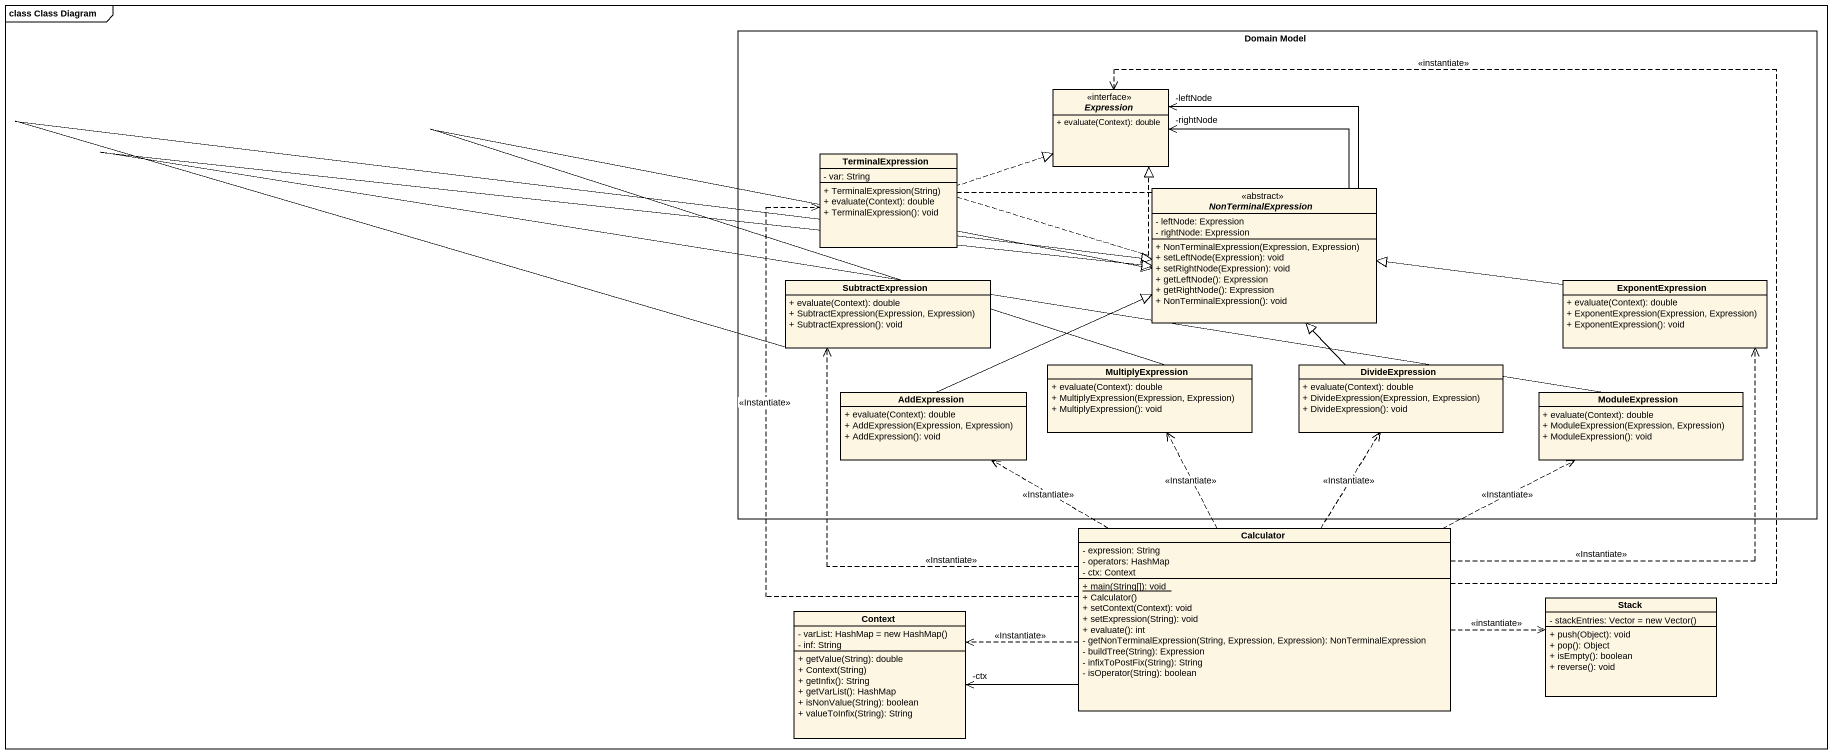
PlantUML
@startuml
mainframe class Class Diagram
hide circle
hide empty members
skinparam classAttributeIconSize 0
rectangle "Domain Model" as Domain_Model {
  interface Expression <<interface>> {
    + evaluate(Context): double
  }
  class TerminalExpression {
    - var: String
    + TerminalExpression(String)
    + evaluate(Context): double
    + TerminalExpression(): void
  }
  abstract class NonTerminalExpression <<abstract>> {
    - leftNode: Expression
    - rightNode: Expression
    + NonTerminalExpression(Expression, Expression)
    + setLeftNode(Expression): void
    + setRightNode(Expression): void
    + getLeftNode(): Expression
    + getRightNode(): Expression
    + NonTerminalExpression(): void
  }
  class SubtractExpression {
    + evaluate(Context): double
    + SubtractExpression(Expression, Expression)
    + SubtractExpression(): void
  }
  class ExponentExpression {
    + evaluate(Context): double
    + ExponentExpression(Expression, Expression)
    + ExponentExpression(): void
  }
  class AddExpression {
    + evaluate(Context): double
    + AddExpression(Expression, Expression)
    + AddExpression(): void
  }
  class MultiplyExpression {
    + evaluate(Context): double
    + MultiplyExpression(Expression, Expression)
    + MultiplyExpression(): void
  }
  class DivideExpression {
    + evaluate(Context): double
    + DivideExpression(Expression, Expression)
    + DivideExpression(): void
  }
  class ModuleExpression {
    + evaluate(Context): double
    + ModuleExpression(Expression, Expression)
    + ModuleExpression(): void
  }
}
class Calculator {
  - expression: String
  - operators: HashMap
  - ctx: Context
  {static} + main(String[]): void
  + Calculator()
  + setContext(Context): void
  + setExpression(String): void
  + evaluate(): int
  - getNonTerminalExpression(String, Expression, Expression): NonTerminalExpression
  - buildTree(String): Expression
  - infixToPostFix(String): String
  - isOperator(String): boolean
}
class Context {
  {field} - varList: HashMap = new HashMap()
  - inf: String
  + getValue(String): double
  + Context(String)
  + getInfix(): String
  + getVarList(): HashMap
  + isNonValue(String): boolean
  + valueToInfix(String): String
}
class "Stack" as Stack_ {
  {field} - stackEntries: Vector = new Vector()
  + push(Object): void
  + pop(): Object
  + isEmpty(): boolean
  + reverse(): void
}
TerminalExpression .right.|> Expression
NonTerminalExpression -up-> "-leftNode" Expression
NonTerminalExpression -up-> "-rightNode" Expression
NonTerminalExpression .up.|> Expression
SubtractExpression -right-|> NonTerminalExpression
ExponentExpression -left-|> NonTerminalExpression
AddExpression -right-|> NonTerminalExpression
MultiplyExpression -up-|> NonTerminalExpression
DivideExpression -up-|> NonTerminalExpression
ModuleExpression -left-|> NonTerminalExpression
Calculator .up.> Expression : <<instantiate>>
Calculator .up.> TerminalExpression : <<Instantiate>>
Calculator .up.> SubtractExpression : <<Instantiate>>
Calculator .up.> ExponentExpression : <<Instantiate>>
Calculator .left.> AddExpression : <<Instantiate>>
Calculator .up.> MultiplyExpression : <<Instantiate>>
Calculator .up.> DivideExpression : <<Instantiate>>
Calculator .right.> ModuleExpression : <<Instantiate>>
Calculator .left.> Context : <<Instantiate>>
Calculator -left-> "-ctx" Context
Calculator .right.> Stack_ : <<instantiate>>
@enduml
